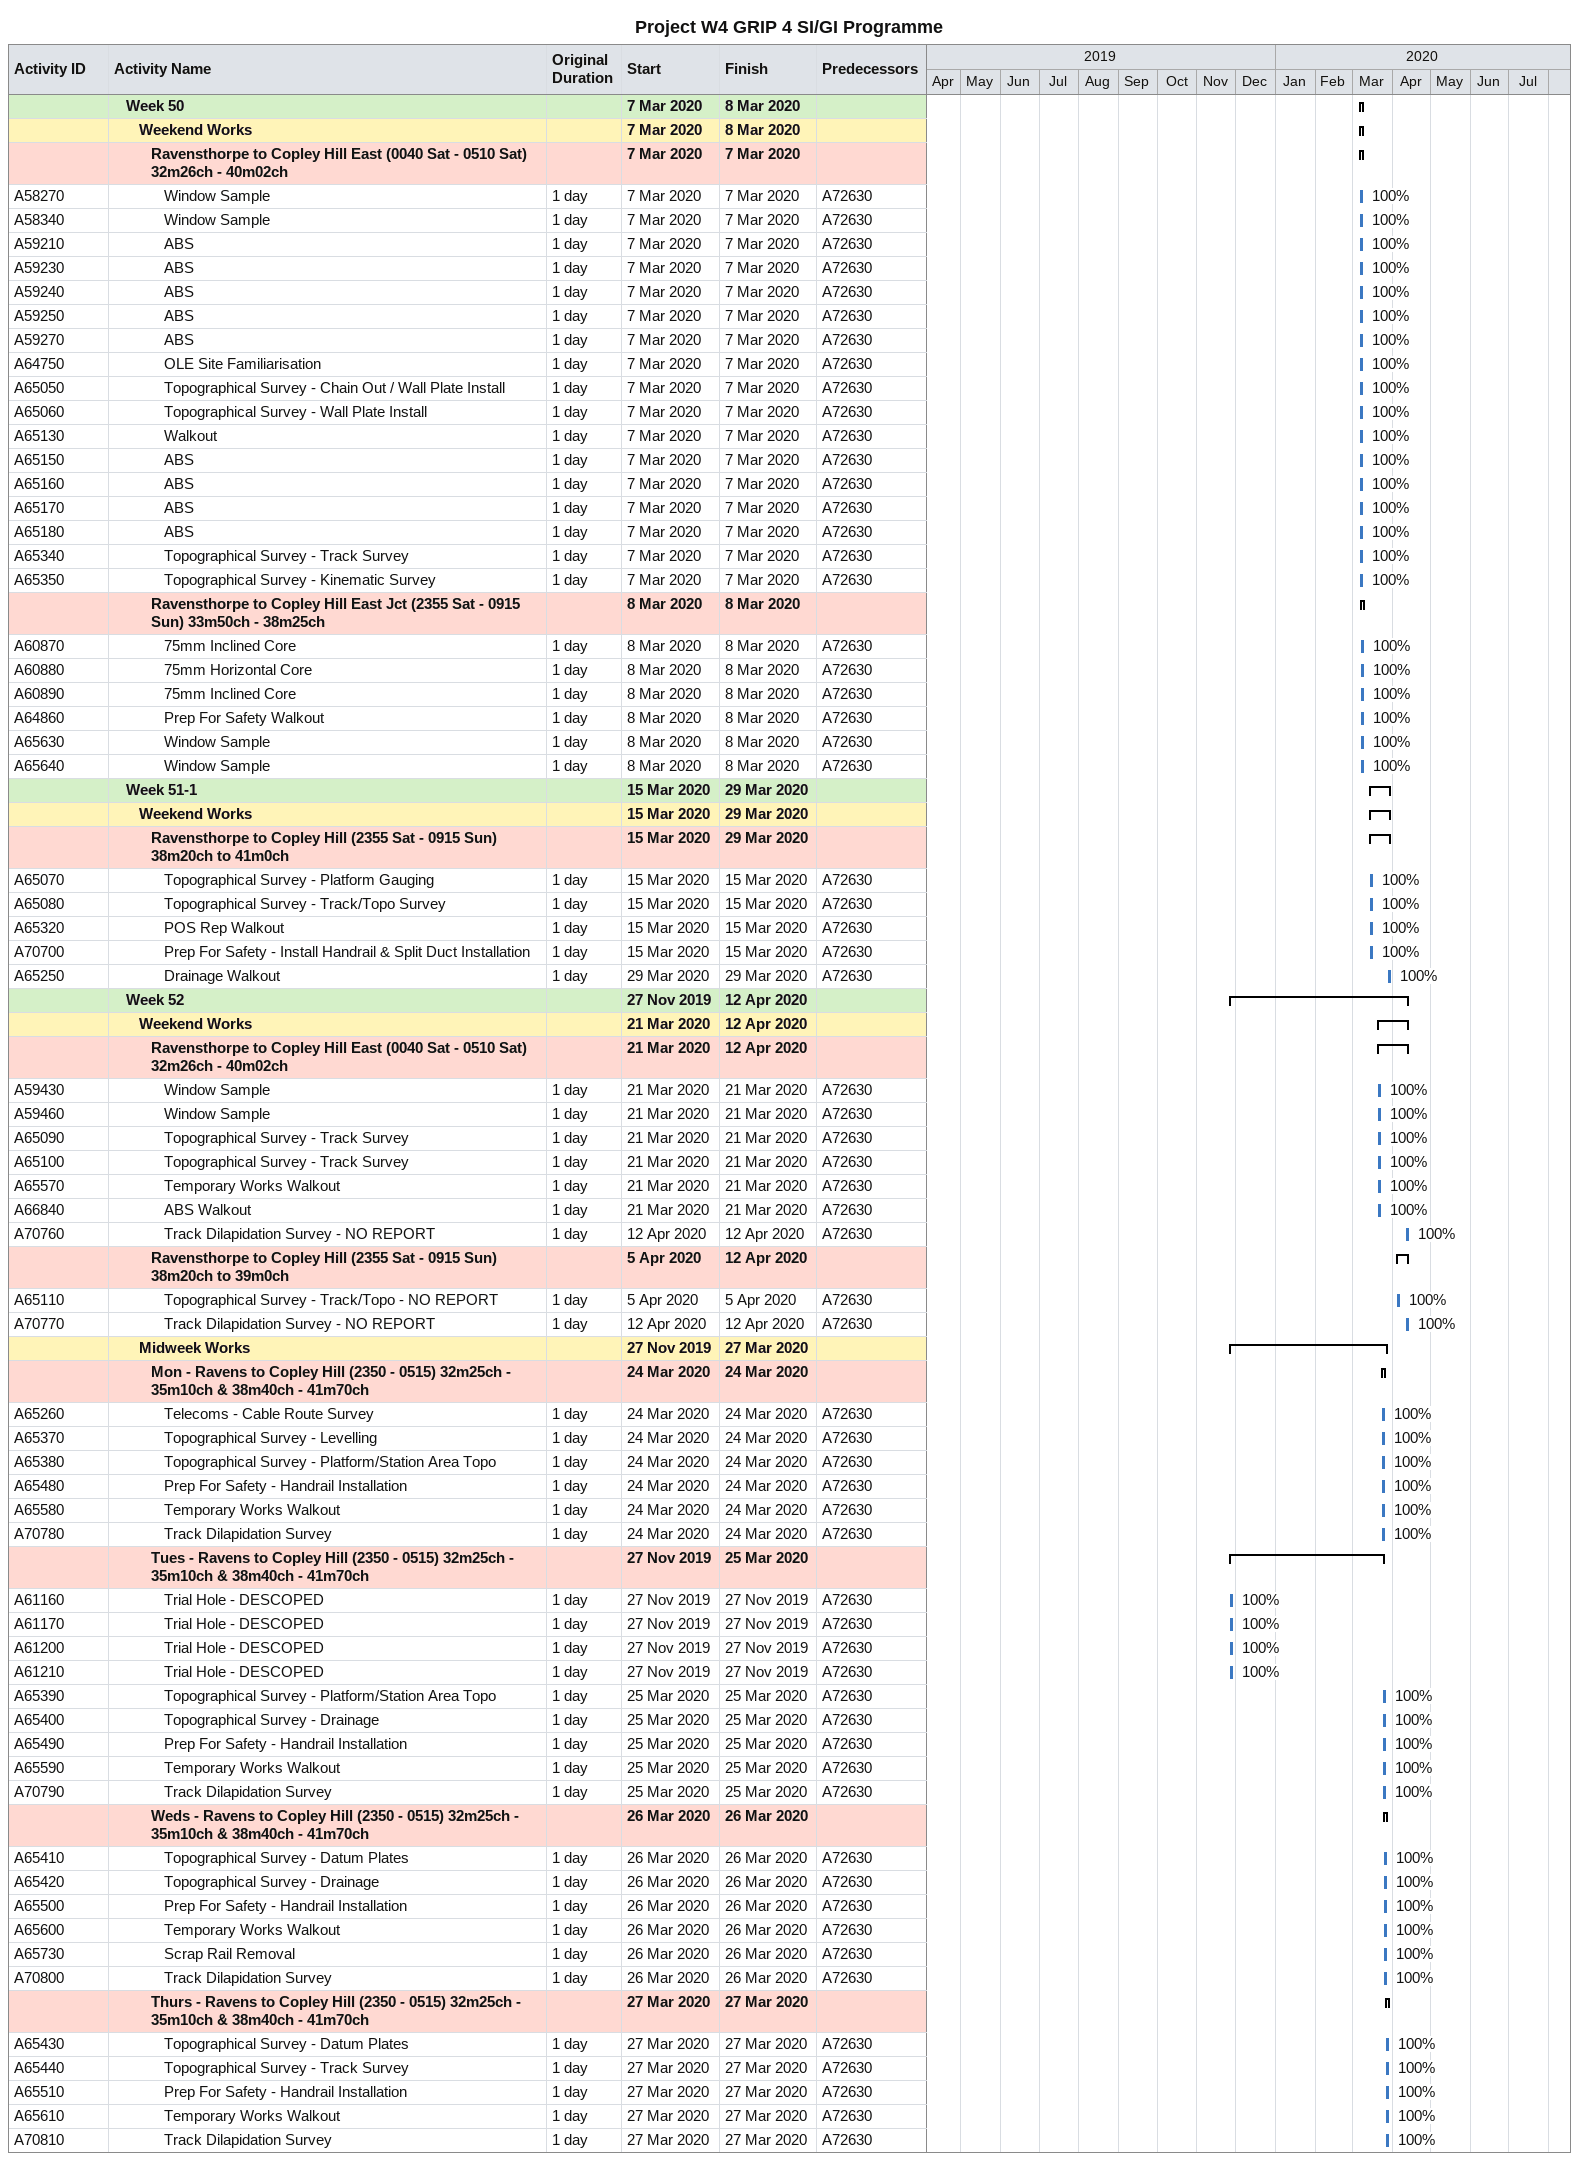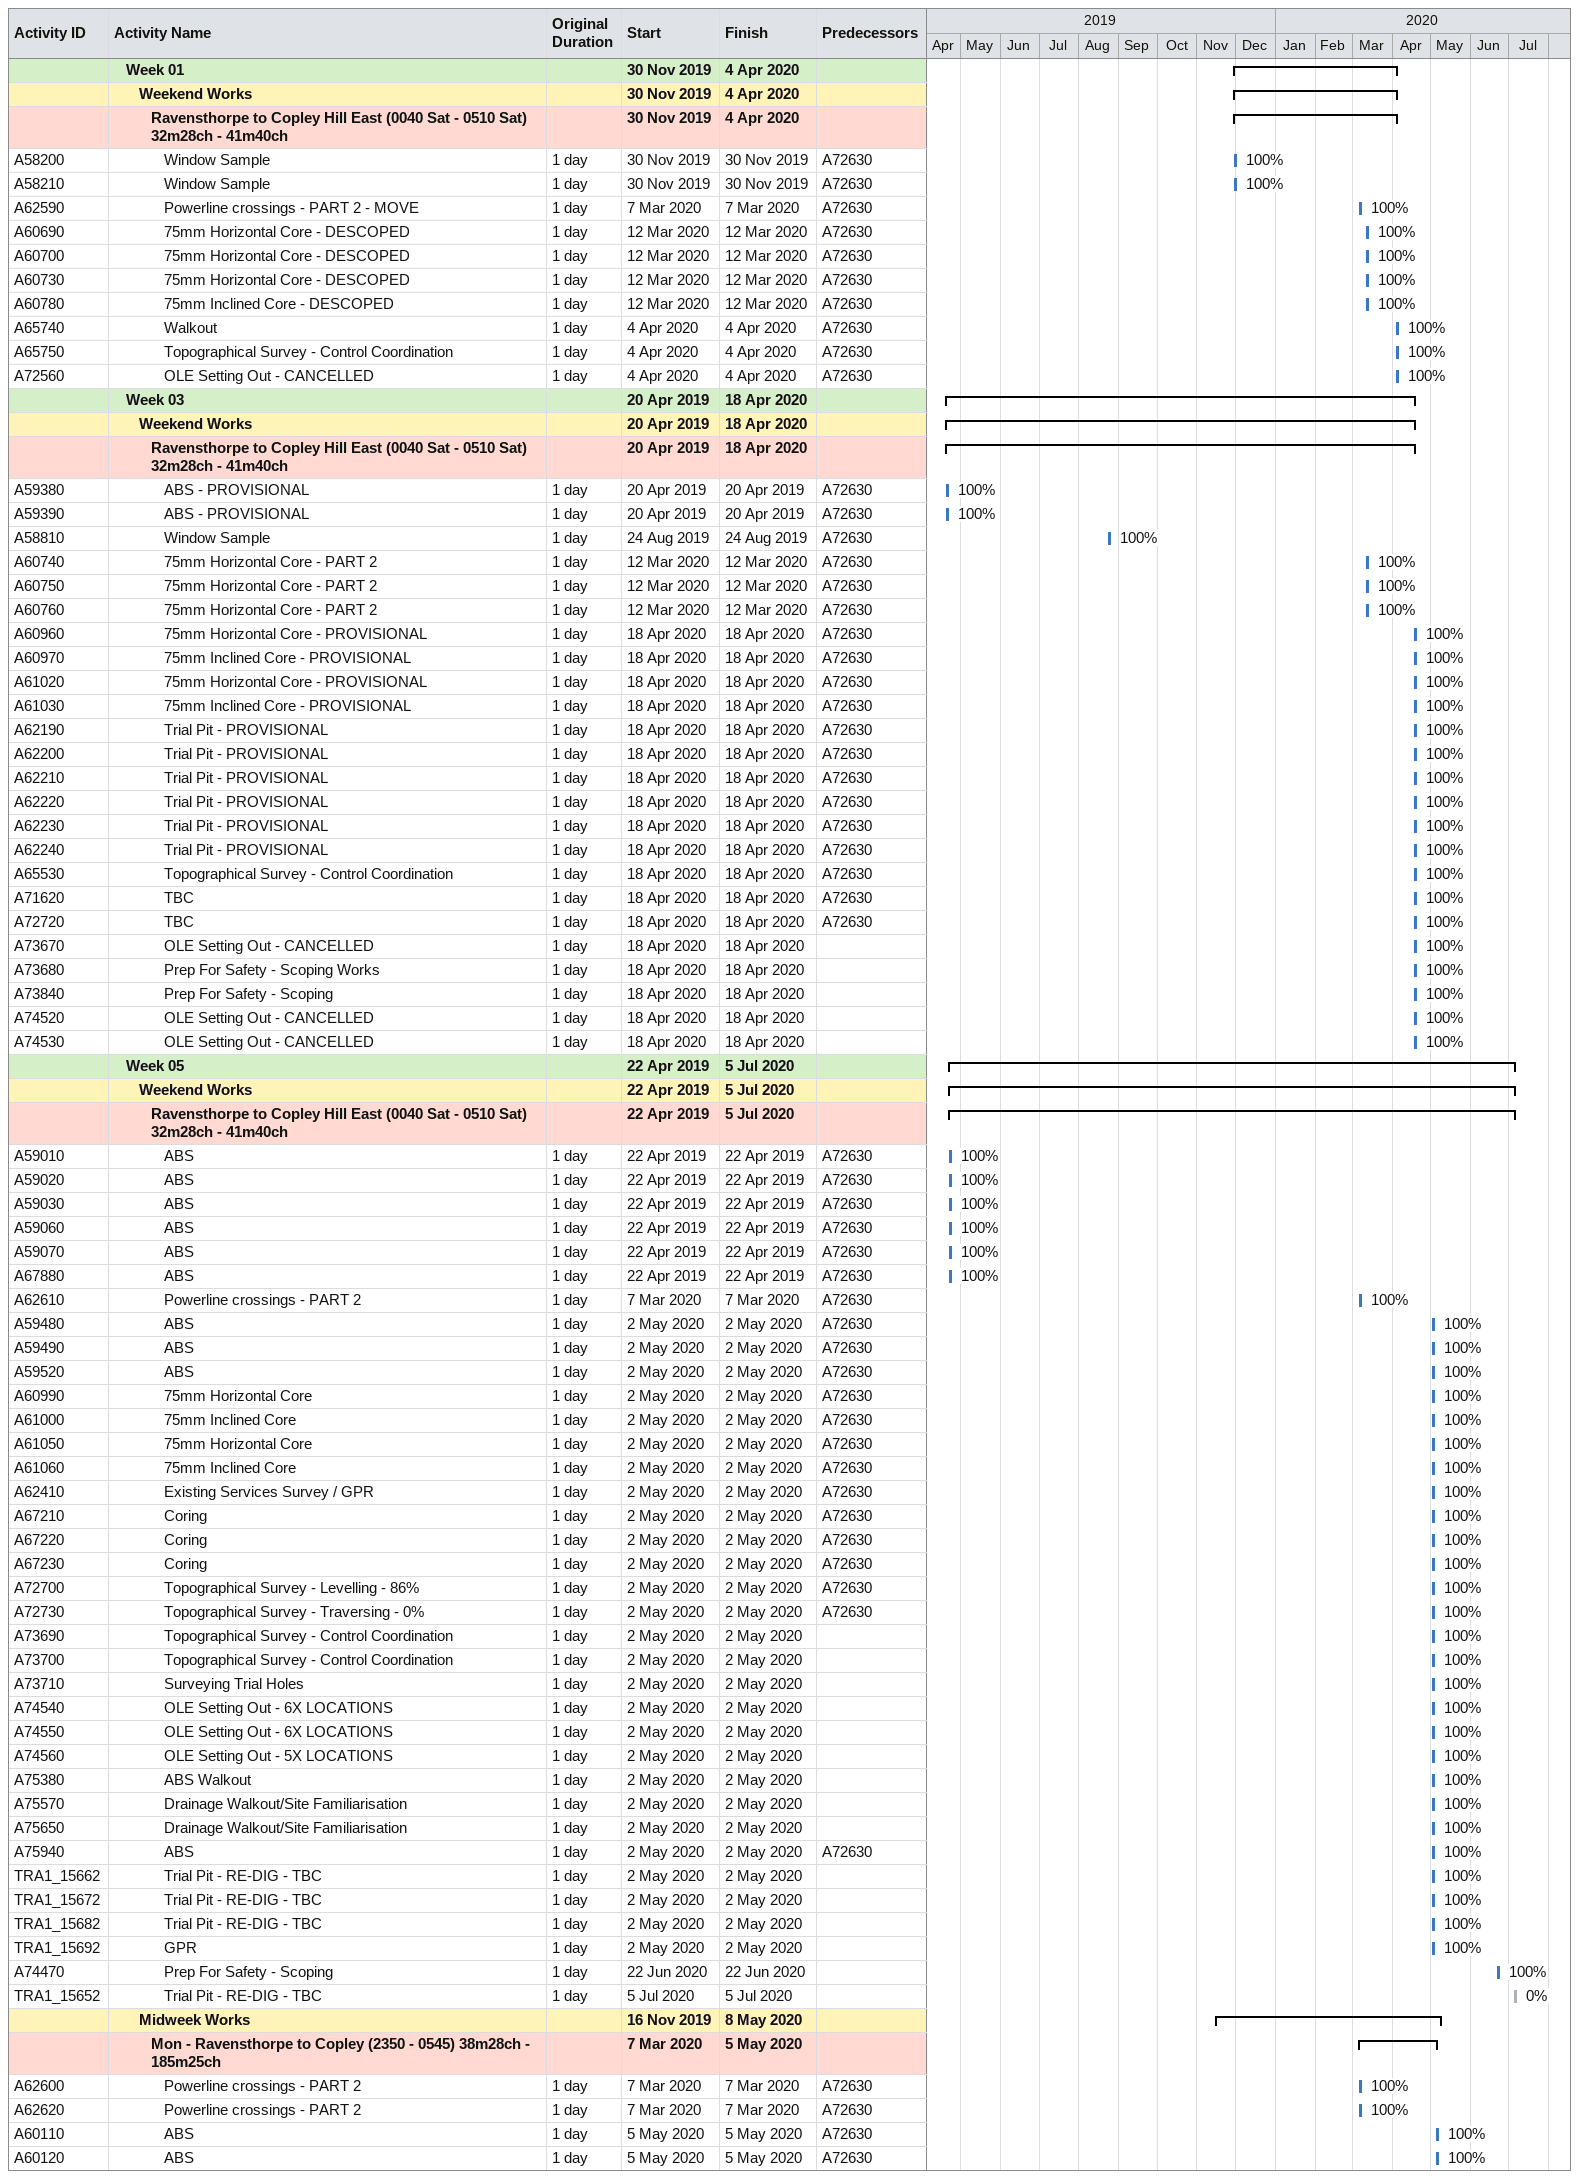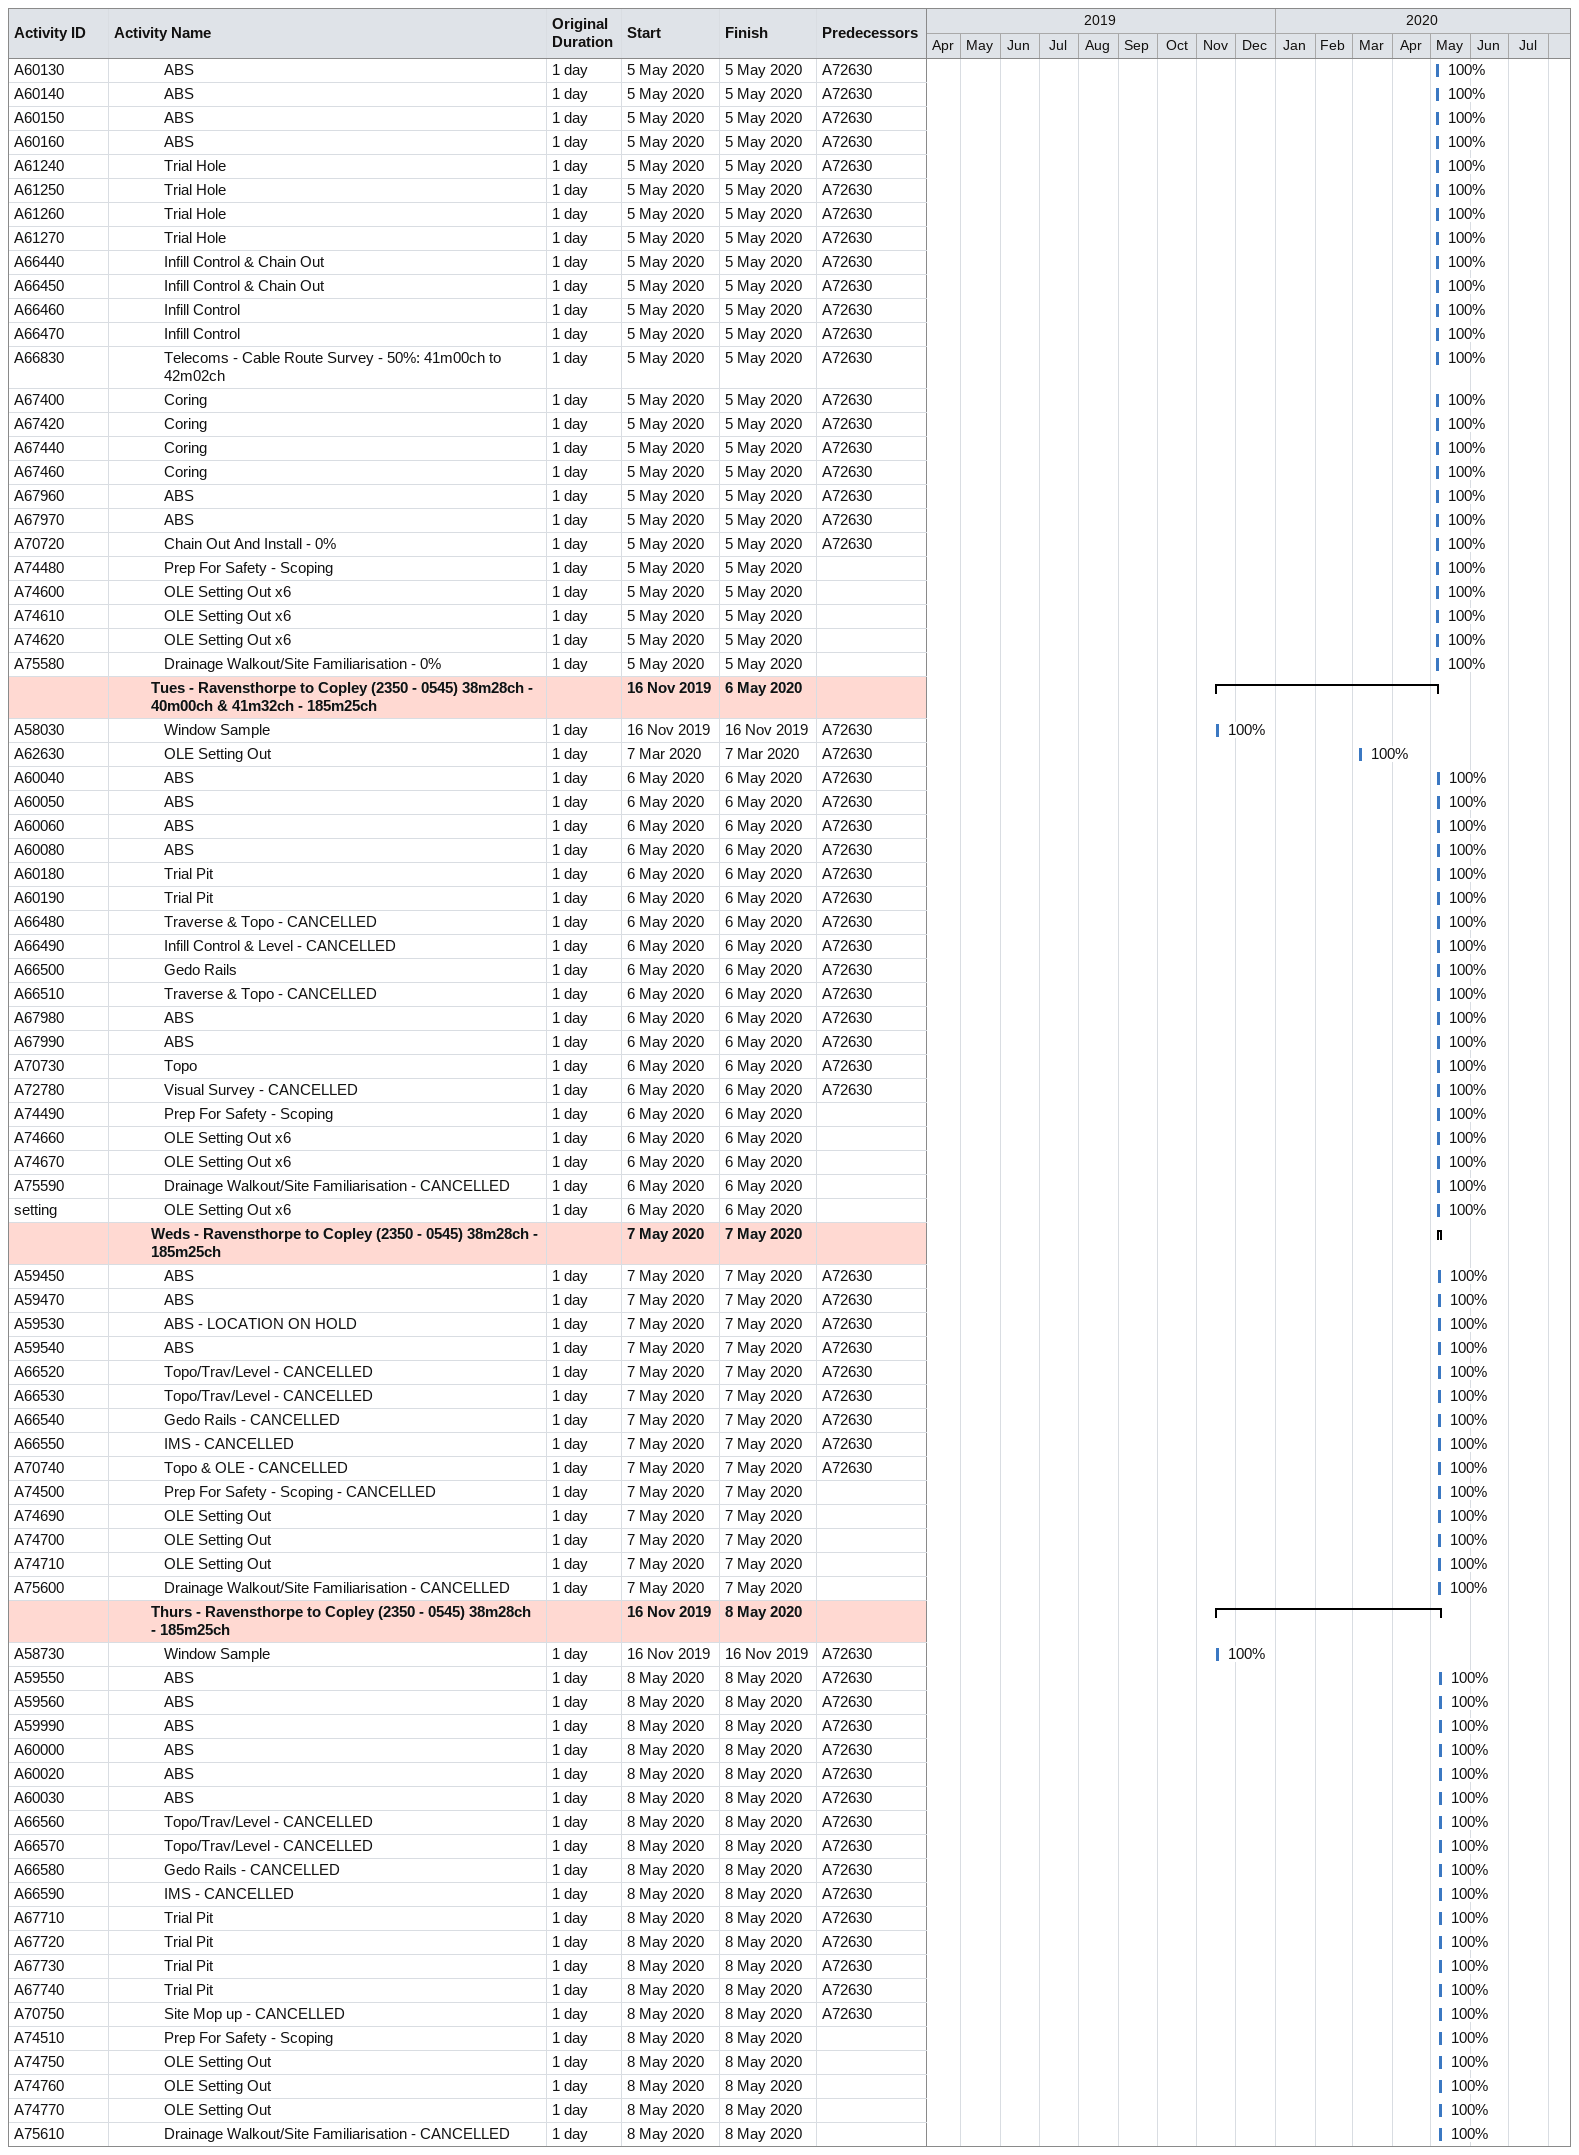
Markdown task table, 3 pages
Project W4 GRIP 4 SI/GI Programme

| ID | Level | Task | Original duration | Start | Finish | Predecessors | % complete |
|---|---|---|---|---|---|---|---|
|  | 2 | **Week 50** |  | 2020-03-07 | 2020-03-08 |  |  |
|  | 3 | **Weekend Works** |  | 2020-03-07 | 2020-03-08 |  |  |
|  | 4 | **Ravensthorpe to Copley Hill East (0040 Sat - 0510 Sat) 32m26ch - 40m02ch** |  | 2020-03-07 | 2020-03-07 |  |  |
| A58270 | 5 | Window Sample | 1d | 2020-03-07 | 2020-03-07 | A72630 | 100 |
| A58340 | 5 | Window Sample | 1d | 2020-03-07 | 2020-03-07 | A72630 | 100 |
| A59210 | 5 | ABS | 1d | 2020-03-07 | 2020-03-07 | A72630 | 100 |
| A59230 | 5 | ABS | 1d | 2020-03-07 | 2020-03-07 | A72630 | 100 |
| A59240 | 5 | ABS | 1d | 2020-03-07 | 2020-03-07 | A72630 | 100 |
| A59250 | 5 | ABS | 1d | 2020-03-07 | 2020-03-07 | A72630 | 100 |
| A59270 | 5 | ABS | 1d | 2020-03-07 | 2020-03-07 | A72630 | 100 |
| A64750 | 5 | OLE Site Familiarisation | 1d | 2020-03-07 | 2020-03-07 | A72630 | 100 |
| A65050 | 5 | Topographical Survey - Chain Out / Wall Plate Install | 1d | 2020-03-07 | 2020-03-07 | A72630 | 100 |
| A65060 | 5 | Topographical Survey - Wall Plate Install | 1d | 2020-03-07 | 2020-03-07 | A72630 | 100 |
| A65130 | 5 | Walkout | 1d | 2020-03-07 | 2020-03-07 | A72630 | 100 |
| A65150 | 5 | ABS | 1d | 2020-03-07 | 2020-03-07 | A72630 | 100 |
| A65160 | 5 | ABS | 1d | 2020-03-07 | 2020-03-07 | A72630 | 100 |
| A65170 | 5 | ABS | 1d | 2020-03-07 | 2020-03-07 | A72630 | 100 |
| A65180 | 5 | ABS | 1d | 2020-03-07 | 2020-03-07 | A72630 | 100 |
| A65340 | 5 | Topographical Survey - Track Survey | 1d | 2020-03-07 | 2020-03-07 | A72630 | 100 |
| A65350 | 5 | Topographical Survey - Kinematic Survey | 1d | 2020-03-07 | 2020-03-07 | A72630 | 100 |
|  | 4 | **Ravensthorpe to Copley Hill East Jct (2355 Sat - 0915 Sun) 33m50ch - 38m25ch** |  | 2020-03-08 | 2020-03-08 |  |  |
| A60870 | 5 | 75mm Inclined Core | 1d | 2020-03-08 | 2020-03-08 | A72630 | 100 |
| A60880 | 5 | 75mm Horizontal Core | 1d | 2020-03-08 | 2020-03-08 | A72630 | 100 |
| A60890 | 5 | 75mm Inclined Core | 1d | 2020-03-08 | 2020-03-08 | A72630 | 100 |
| A64860 | 5 | Prep For Safety Walkout | 1d | 2020-03-08 | 2020-03-08 | A72630 | 100 |
| A65630 | 5 | Window Sample | 1d | 2020-03-08 | 2020-03-08 | A72630 | 100 |
| A65640 | 5 | Window Sample | 1d | 2020-03-08 | 2020-03-08 | A72630 | 100 |
|  | 2 | **Week 51-1** |  | 2020-03-15 | 2020-03-29 |  |  |
|  | 3 | **Weekend Works** |  | 2020-03-15 | 2020-03-29 |  |  |
|  | 4 | **Ravensthorpe to Copley Hill (2355 Sat - 0915 Sun) 38m20ch to 41m0ch** |  | 2020-03-15 | 2020-03-29 |  |  |
| A65070 | 5 | Topographical Survey - Platform Gauging | 1d | 2020-03-15 | 2020-03-15 | A72630 | 100 |
| A65080 | 5 | Topographical Survey - Track/Topo Survey | 1d | 2020-03-15 | 2020-03-15 | A72630 | 100 |
| A65320 | 5 | POS Rep Walkout | 1d | 2020-03-15 | 2020-03-15 | A72630 | 100 |
| A70700 | 5 | Prep For Safety - Install Handrail & Split Duct Installation | 1d | 2020-03-15 | 2020-03-15 | A72630 | 100 |
| A65250 | 5 | Drainage Walkout | 1d | 2020-03-29 | 2020-03-29 | A72630 | 100 |
|  | 2 | **Week 52** |  | 2019-11-27 | 2020-04-12 |  |  |
|  | 3 | **Weekend Works** |  | 2020-03-21 | 2020-04-12 |  |  |
|  | 4 | **Ravensthorpe to Copley Hill East (0040 Sat - 0510 Sat) 32m26ch - 40m02ch** |  | 2020-03-21 | 2020-04-12 |  |  |
| A59430 | 5 | Window Sample | 1d | 2020-03-21 | 2020-03-21 | A72630 | 100 |
| A59460 | 5 | Window Sample | 1d | 2020-03-21 | 2020-03-21 | A72630 | 100 |
| A65090 | 5 | Topographical Survey - Track Survey | 1d | 2020-03-21 | 2020-03-21 | A72630 | 100 |
| A65100 | 5 | Topographical Survey - Track Survey | 1d | 2020-03-21 | 2020-03-21 | A72630 | 100 |
| A65570 | 5 | Temporary Works Walkout | 1d | 2020-03-21 | 2020-03-21 | A72630 | 100 |
| A66840 | 5 | ABS Walkout | 1d | 2020-03-21 | 2020-03-21 | A72630 | 100 |
| A70760 | 5 | Track Dilapidation Survey - NO REPORT | 1d | 2020-04-12 | 2020-04-12 | A72630 | 100 |
|  | 4 | **Ravensthorpe to Copley Hill (2355 Sat - 0915 Sun) 38m20ch to 39m0ch** |  | 2020-04-05 | 2020-04-12 |  |  |
| A65110 | 5 | Topographical Survey - Track/Topo - NO REPORT | 1d | 2020-04-05 | 2020-04-05 | A72630 | 100 |
| A70770 | 5 | Track Dilapidation Survey - NO REPORT | 1d | 2020-04-12 | 2020-04-12 | A72630 | 100 |
|  | 3 | **Midweek Works** |  | 2019-11-27 | 2020-03-27 |  |  |
|  | 4 | **Mon - Ravens to Copley Hill (2350 - 0515) 32m25ch - 35m10ch & 38m40ch - 41m70ch** |  | 2020-03-24 | 2020-03-24 |  |  |
| A65260 | 5 | Telecoms - Cable Route Survey | 1d | 2020-03-24 | 2020-03-24 | A72630 | 100 |
| A65370 | 5 | Topographical Survey - Levelling | 1d | 2020-03-24 | 2020-03-24 | A72630 | 100 |
| A65380 | 5 | Topographical Survey - Platform/Station Area Topo | 1d | 2020-03-24 | 2020-03-24 | A72630 | 100 |
| A65480 | 5 | Prep For Safety - Handrail Installation | 1d | 2020-03-24 | 2020-03-24 | A72630 | 100 |
| A65580 | 5 | Temporary Works Walkout | 1d | 2020-03-24 | 2020-03-24 | A72630 | 100 |
| A70780 | 5 | Track Dilapidation Survey | 1d | 2020-03-24 | 2020-03-24 | A72630 | 100 |
|  | 4 | **Tues - Ravens to Copley Hill (2350 - 0515) 32m25ch - 35m10ch & 38m40ch - 41m70ch** |  | 2019-11-27 | 2020-03-25 |  |  |
| A61160 | 5 | Trial Hole - DESCOPED | 1d | 2019-11-27 | 2019-11-27 | A72630 | 100 |
| A61170 | 5 | Trial Hole - DESCOPED | 1d | 2019-11-27 | 2019-11-27 | A72630 | 100 |
| A61200 | 5 | Trial Hole - DESCOPED | 1d | 2019-11-27 | 2019-11-27 | A72630 | 100 |
| A61210 | 5 | Trial Hole - DESCOPED | 1d | 2019-11-27 | 2019-11-27 | A72630 | 100 |
| A65390 | 5 | Topographical Survey - Platform/Station Area Topo | 1d | 2020-03-25 | 2020-03-25 | A72630 | 100 |
| A65400 | 5 | Topographical Survey - Drainage | 1d | 2020-03-25 | 2020-03-25 | A72630 | 100 |
| A65490 | 5 | Prep For Safety - Handrail Installation | 1d | 2020-03-25 | 2020-03-25 | A72630 | 100 |
| A65590 | 5 | Temporary Works Walkout | 1d | 2020-03-25 | 2020-03-25 | A72630 | 100 |
| A70790 | 5 | Track Dilapidation Survey | 1d | 2020-03-25 | 2020-03-25 | A72630 | 100 |
|  | 4 | **Weds - Ravens to Copley Hill (2350 - 0515) 32m25ch - 35m10ch & 38m40ch - 41m70ch** |  | 2020-03-26 | 2020-03-26 |  |  |
| A65410 | 5 | Topographical Survey - Datum Plates | 1d | 2020-03-26 | 2020-03-26 | A72630 | 100 |
| A65420 | 5 | Topographical Survey - Drainage | 1d | 2020-03-26 | 2020-03-26 | A72630 | 100 |
| A65500 | 5 | Prep For Safety - Handrail Installation | 1d | 2020-03-26 | 2020-03-26 | A72630 | 100 |
| A65600 | 5 | Temporary Works Walkout | 1d | 2020-03-26 | 2020-03-26 | A72630 | 100 |
| A65730 | 5 | Scrap Rail Removal | 1d | 2020-03-26 | 2020-03-26 | A72630 | 100 |
| A70800 | 5 | Track Dilapidation Survey | 1d | 2020-03-26 | 2020-03-26 | A72630 | 100 |
|  | 4 | **Thurs - Ravens to Copley Hill (2350 - 0515) 32m25ch - 35m10ch & 38m40ch - 41m70ch** |  | 2020-03-27 | 2020-03-27 |  |  |
| A65430 | 5 | Topographical Survey - Datum Plates | 1d | 2020-03-27 | 2020-03-27 | A72630 | 100 |
| A65440 | 5 | Topographical Survey - Track Survey | 1d | 2020-03-27 | 2020-03-27 | A72630 | 100 |
| A65510 | 5 | Prep For Safety - Handrail Installation | 1d | 2020-03-27 | 2020-03-27 | A72630 | 100 |
| A65610 | 5 | Temporary Works Walkout | 1d | 2020-03-27 | 2020-03-27 | A72630 | 100 |
| A70810 | 5 | Track Dilapidation Survey | 1d | 2020-03-27 | 2020-03-27 | A72630 | 100 |
|  | 2 | **Week 01** |  | 2019-11-30 | 2020-04-04 |  |  |
|  | 3 | **Weekend Works** |  | 2019-11-30 | 2020-04-04 |  |  |
|  | 4 | **Ravensthorpe to Copley Hill East (0040 Sat - 0510 Sat) 32m28ch - 41m40ch** |  | 2019-11-30 | 2020-04-04 |  |  |
| A58200 | 5 | Window Sample | 1d | 2019-11-30 | 2019-11-30 | A72630 | 100 |
| A58210 | 5 | Window Sample | 1d | 2019-11-30 | 2019-11-30 | A72630 | 100 |
| A62590 | 5 | Powerline crossings - PART 2 - MOVE | 1d | 2020-03-07 | 2020-03-07 | A72630 | 100 |
| A60690 | 5 | 75mm Horizontal Core - DESCOPED | 1d | 2020-03-12 | 2020-03-12 | A72630 | 100 |
| A60700 | 5 | 75mm Horizontal Core - DESCOPED | 1d | 2020-03-12 | 2020-03-12 | A72630 | 100 |
| A60730 | 5 | 75mm Horizontal Core - DESCOPED | 1d | 2020-03-12 | 2020-03-12 | A72630 | 100 |
| A60780 | 5 | 75mm Inclined Core - DESCOPED | 1d | 2020-03-12 | 2020-03-12 | A72630 | 100 |
| A65740 | 5 | Walkout | 1d | 2020-04-04 | 2020-04-04 | A72630 | 100 |
| A65750 | 5 | Topographical Survey - Control Coordination | 1d | 2020-04-04 | 2020-04-04 | A72630 | 100 |
| A72560 | 5 | OLE Setting Out - CANCELLED | 1d | 2020-04-04 | 2020-04-04 | A72630 | 100 |
|  | 2 | **Week 03** |  | 2019-04-20 | 2020-04-18 |  |  |
|  | 3 | **Weekend Works** |  | 2019-04-20 | 2020-04-18 |  |  |
|  | 4 | **Ravensthorpe to Copley Hill East (0040 Sat - 0510 Sat) 32m28ch - 41m40ch** |  | 2019-04-20 | 2020-04-18 |  |  |
| A59380 | 5 | ABS - PROVISIONAL | 1d | 2019-04-20 | 2019-04-20 | A72630 | 100 |
| A59390 | 5 | ABS - PROVISIONAL | 1d | 2019-04-20 | 2019-04-20 | A72630 | 100 |
| A58810 | 5 | Window Sample | 1d | 2019-08-24 | 2019-08-24 | A72630 | 100 |
| A60740 | 5 | 75mm Horizontal Core - PART 2 | 1d | 2020-03-12 | 2020-03-12 | A72630 | 100 |
| A60750 | 5 | 75mm Horizontal Core - PART 2 | 1d | 2020-03-12 | 2020-03-12 | A72630 | 100 |
| A60760 | 5 | 75mm Horizontal Core - PART 2 | 1d | 2020-03-12 | 2020-03-12 | A72630 | 100 |
| A60960 | 5 | 75mm Horizontal Core - PROVISIONAL | 1d | 2020-04-18 | 2020-04-18 | A72630 | 100 |
| A60970 | 5 | 75mm Inclined Core - PROVISIONAL | 1d | 2020-04-18 | 2020-04-18 | A72630 | 100 |
| A61020 | 5 | 75mm Horizontal Core - PROVISIONAL | 1d | 2020-04-18 | 2020-04-18 | A72630 | 100 |
| A61030 | 5 | 75mm Inclined Core - PROVISIONAL | 1d | 2020-04-18 | 2020-04-18 | A72630 | 100 |
| A62190 | 5 | Trial Pit - PROVISIONAL | 1d | 2020-04-18 | 2020-04-18 | A72630 | 100 |
| A62200 | 5 | Trial Pit - PROVISIONAL | 1d | 2020-04-18 | 2020-04-18 | A72630 | 100 |
| A62210 | 5 | Trial Pit - PROVISIONAL | 1d | 2020-04-18 | 2020-04-18 | A72630 | 100 |
| A62220 | 5 | Trial Pit - PROVISIONAL | 1d | 2020-04-18 | 2020-04-18 | A72630 | 100 |
| A62230 | 5 | Trial Pit - PROVISIONAL | 1d | 2020-04-18 | 2020-04-18 | A72630 | 100 |
| A62240 | 5 | Trial Pit - PROVISIONAL | 1d | 2020-04-18 | 2020-04-18 | A72630 | 100 |
| A65530 | 5 | Topographical Survey - Control Coordination | 1d | 2020-04-18 | 2020-04-18 | A72630 | 100 |
| A71620 | 5 | TBC | 1d | 2020-04-18 | 2020-04-18 | A72630 | 100 |
| A72720 | 5 | TBC | 1d | 2020-04-18 | 2020-04-18 | A72630 | 100 |
| A73670 | 5 | OLE Setting Out - CANCELLED | 1d | 2020-04-18 | 2020-04-18 |  | 100 |
| A73680 | 5 | Prep For Safety - Scoping Works | 1d | 2020-04-18 | 2020-04-18 |  | 100 |
| A73840 | 5 | Prep For Safety - Scoping | 1d | 2020-04-18 | 2020-04-18 |  | 100 |
| A74520 | 5 | OLE Setting Out - CANCELLED | 1d | 2020-04-18 | 2020-04-18 |  | 100 |
| A74530 | 5 | OLE Setting Out - CANCELLED | 1d | 2020-04-18 | 2020-04-18 |  | 100 |
|  | 2 | **Week 05** |  | 2019-04-22 | 2020-07-05 |  |  |
|  | 3 | **Weekend Works** |  | 2019-04-22 | 2020-07-05 |  |  |
|  | 4 | **Ravensthorpe to Copley Hill East (0040 Sat - 0510 Sat) 32m28ch - 41m40ch** |  | 2019-04-22 | 2020-07-05 |  |  |
| A59010 | 5 | ABS | 1d | 2019-04-22 | 2019-04-22 | A72630 | 100 |
| A59020 | 5 | ABS | 1d | 2019-04-22 | 2019-04-22 | A72630 | 100 |
| A59030 | 5 | ABS | 1d | 2019-04-22 | 2019-04-22 | A72630 | 100 |
| A59060 | 5 | ABS | 1d | 2019-04-22 | 2019-04-22 | A72630 | 100 |
| A59070 | 5 | ABS | 1d | 2019-04-22 | 2019-04-22 | A72630 | 100 |
| A67880 | 5 | ABS | 1d | 2019-04-22 | 2019-04-22 | A72630 | 100 |
| A62610 | 5 | Powerline crossings - PART 2 | 1d | 2020-03-07 | 2020-03-07 | A72630 | 100 |
| A59480 | 5 | ABS | 1d | 2020-05-02 | 2020-05-02 | A72630 | 100 |
| A59490 | 5 | ABS | 1d | 2020-05-02 | 2020-05-02 | A72630 | 100 |
| A59520 | 5 | ABS | 1d | 2020-05-02 | 2020-05-02 | A72630 | 100 |
| A60990 | 5 | 75mm Horizontal Core | 1d | 2020-05-02 | 2020-05-02 | A72630 | 100 |
| A61000 | 5 | 75mm Inclined Core | 1d | 2020-05-02 | 2020-05-02 | A72630 | 100 |
| A61050 | 5 | 75mm Horizontal Core | 1d | 2020-05-02 | 2020-05-02 | A72630 | 100 |
| A61060 | 5 | 75mm Inclined Core | 1d | 2020-05-02 | 2020-05-02 | A72630 | 100 |
| A62410 | 5 | Existing Services Survey / GPR | 1d | 2020-05-02 | 2020-05-02 | A72630 | 100 |
| A67210 | 5 | Coring | 1d | 2020-05-02 | 2020-05-02 | A72630 | 100 |
| A67220 | 5 | Coring | 1d | 2020-05-02 | 2020-05-02 | A72630 | 100 |
| A67230 | 5 | Coring | 1d | 2020-05-02 | 2020-05-02 | A72630 | 100 |
| A72700 | 5 | Topographical Survey - Levelling - 86% | 1d | 2020-05-02 | 2020-05-02 | A72630 | 100 |
| A72730 | 5 | Topographical Survey - Traversing - 0% | 1d | 2020-05-02 | 2020-05-02 | A72630 | 100 |
| A73690 | 5 | Topographical Survey - Control Coordination | 1d | 2020-05-02 | 2020-05-02 |  | 100 |
| A73700 | 5 | Topographical Survey - Control Coordination | 1d | 2020-05-02 | 2020-05-02 |  | 100 |
| A73710 | 5 | Surveying Trial Holes | 1d | 2020-05-02 | 2020-05-02 |  | 100 |
| A74540 | 5 | OLE Setting Out - 6X LOCATIONS | 1d | 2020-05-02 | 2020-05-02 |  | 100 |
| A74550 | 5 | OLE Setting Out - 6X LOCATIONS | 1d | 2020-05-02 | 2020-05-02 |  | 100 |
| A74560 | 5 | OLE Setting Out - 5X LOCATIONS | 1d | 2020-05-02 | 2020-05-02 |  | 100 |
| A75380 | 5 | ABS Walkout | 1d | 2020-05-02 | 2020-05-02 |  | 100 |
| A75570 | 5 | Drainage Walkout/Site Familiarisation | 1d | 2020-05-02 | 2020-05-02 |  | 100 |
| A75650 | 5 | Drainage Walkout/Site Familiarisation | 1d | 2020-05-02 | 2020-05-02 |  | 100 |
| A75940 | 5 | ABS | 1d | 2020-05-02 | 2020-05-02 | A72630 | 100 |
| TRA1_15662 | 5 | Trial Pit - RE-DIG - TBC | 1d | 2020-05-02 | 2020-05-02 |  | 100 |
| TRA1_15672 | 5 | Trial Pit - RE-DIG - TBC | 1d | 2020-05-02 | 2020-05-02 |  | 100 |
| TRA1_15682 | 5 | Trial Pit - RE-DIG - TBC | 1d | 2020-05-02 | 2020-05-02 |  | 100 |
| TRA1_15692 | 5 | GPR | 1d | 2020-05-02 | 2020-05-02 |  | 100 |
| A74470 | 5 | Prep For Safety - Scoping | 1d | 2020-06-22 | 2020-06-22 |  | 100 |
| TRA1_15652 | 5 | Trial Pit - RE-DIG - TBC | 1d | 2020-07-05 | 2020-07-05 |  | 0 |
|  | 3 | **Midweek Works** |  | 2019-11-16 | 2020-05-08 |  |  |
|  | 4 | **Mon - Ravensthorpe to Copley (2350 - 0545) 38m28ch - 185m25ch** |  | 2020-03-07 | 2020-05-05 |  |  |
| A62600 | 5 | Powerline crossings - PART 2 | 1d | 2020-03-07 | 2020-03-07 | A72630 | 100 |
| A62620 | 5 | Powerline crossings - PART 2 | 1d | 2020-03-07 | 2020-03-07 | A72630 | 100 |
| A60110 | 5 | ABS | 1d | 2020-05-05 | 2020-05-05 | A72630 | 100 |
| A60120 | 5 | ABS | 1d | 2020-05-05 | 2020-05-05 | A72630 | 100 |
| A60130 | 5 | ABS | 1d | 2020-05-05 | 2020-05-05 | A72630 | 100 |
| A60140 | 5 | ABS | 1d | 2020-05-05 | 2020-05-05 | A72630 | 100 |
| A60150 | 5 | ABS | 1d | 2020-05-05 | 2020-05-05 | A72630 | 100 |
| A60160 | 5 | ABS | 1d | 2020-05-05 | 2020-05-05 | A72630 | 100 |
| A61240 | 5 | Trial Hole | 1d | 2020-05-05 | 2020-05-05 | A72630 | 100 |
| A61250 | 5 | Trial Hole | 1d | 2020-05-05 | 2020-05-05 | A72630 | 100 |
| A61260 | 5 | Trial Hole | 1d | 2020-05-05 | 2020-05-05 | A72630 | 100 |
| A61270 | 5 | Trial Hole | 1d | 2020-05-05 | 2020-05-05 | A72630 | 100 |
| A66440 | 5 | Infill Control & Chain Out | 1d | 2020-05-05 | 2020-05-05 | A72630 | 100 |
| A66450 | 5 | Infill Control & Chain Out | 1d | 2020-05-05 | 2020-05-05 | A72630 | 100 |
| A66460 | 5 | Infill Control | 1d | 2020-05-05 | 2020-05-05 | A72630 | 100 |
| A66470 | 5 | Infill Control | 1d | 2020-05-05 | 2020-05-05 | A72630 | 100 |
| A66830 | 5 | Telecoms - Cable Route Survey - 50%: 41m00ch to 42m02ch | 1d | 2020-05-05 | 2020-05-05 | A72630 | 100 |
| A67400 | 5 | Coring | 1d | 2020-05-05 | 2020-05-05 | A72630 | 100 |
| A67420 | 5 | Coring | 1d | 2020-05-05 | 2020-05-05 | A72630 | 100 |
| A67440 | 5 | Coring | 1d | 2020-05-05 | 2020-05-05 | A72630 | 100 |
| A67460 | 5 | Coring | 1d | 2020-05-05 | 2020-05-05 | A72630 | 100 |
| A67960 | 5 | ABS | 1d | 2020-05-05 | 2020-05-05 | A72630 | 100 |
| A67970 | 5 | ABS | 1d | 2020-05-05 | 2020-05-05 | A72630 | 100 |
| A70720 | 5 | Chain Out And Install - 0% | 1d | 2020-05-05 | 2020-05-05 | A72630 | 100 |
| A74480 | 5 | Prep For Safety - Scoping | 1d | 2020-05-05 | 2020-05-05 |  | 100 |
| A74600 | 5 | OLE Setting Out x6 | 1d | 2020-05-05 | 2020-05-05 |  | 100 |
| A74610 | 5 | OLE Setting Out x6 | 1d | 2020-05-05 | 2020-05-05 |  | 100 |
| A74620 | 5 | OLE Setting Out x6 | 1d | 2020-05-05 | 2020-05-05 |  | 100 |
| A75580 | 5 | Drainage Walkout/Site Familiarisation - 0% | 1d | 2020-05-05 | 2020-05-05 |  | 100 |
|  | 4 | **Tues - Ravensthorpe to Copley (2350 - 0545) 38m28ch - 40m00ch & 41m32ch - 185m25ch** |  | 2019-11-16 | 2020-05-06 |  |  |
| A58030 | 5 | Window Sample | 1d | 2019-11-16 | 2019-11-16 | A72630 | 100 |
| A62630 | 5 | OLE Setting Out | 1d | 2020-03-07 | 2020-03-07 | A72630 | 100 |
| A60040 | 5 | ABS | 1d | 2020-05-06 | 2020-05-06 | A72630 | 100 |
| A60050 | 5 | ABS | 1d | 2020-05-06 | 2020-05-06 | A72630 | 100 |
| A60060 | 5 | ABS | 1d | 2020-05-06 | 2020-05-06 | A72630 | 100 |
| A60080 | 5 | ABS | 1d | 2020-05-06 | 2020-05-06 | A72630 | 100 |
| A60180 | 5 | Trial Pit | 1d | 2020-05-06 | 2020-05-06 | A72630 | 100 |
| A60190 | 5 | Trial Pit | 1d | 2020-05-06 | 2020-05-06 | A72630 | 100 |
| A66480 | 5 | Traverse & Topo - CANCELLED | 1d | 2020-05-06 | 2020-05-06 | A72630 | 100 |
| A66490 | 5 | Infill Control & Level - CANCELLED | 1d | 2020-05-06 | 2020-05-06 | A72630 | 100 |
| A66500 | 5 | Gedo Rails | 1d | 2020-05-06 | 2020-05-06 | A72630 | 100 |
| A66510 | 5 | Traverse & Topo - CANCELLED | 1d | 2020-05-06 | 2020-05-06 | A72630 | 100 |
| A67980 | 5 | ABS | 1d | 2020-05-06 | 2020-05-06 | A72630 | 100 |
| A67990 | 5 | ABS | 1d | 2020-05-06 | 2020-05-06 | A72630 | 100 |
| A70730 | 5 | Topo | 1d | 2020-05-06 | 2020-05-06 | A72630 | 100 |
| A72780 | 5 | Visual Survey - CANCELLED | 1d | 2020-05-06 | 2020-05-06 | A72630 | 100 |
| A74490 | 5 | Prep For Safety - Scoping | 1d | 2020-05-06 | 2020-05-06 |  | 100 |
| A74660 | 5 | OLE Setting Out x6 | 1d | 2020-05-06 | 2020-05-06 |  | 100 |
| A74670 | 5 | OLE Setting Out x6 | 1d | 2020-05-06 | 2020-05-06 |  | 100 |
| A75590 | 5 | Drainage Walkout/Site Familiarisation - CANCELLED | 1d | 2020-05-06 | 2020-05-06 |  | 100 |
| setting | 5 | OLE Setting Out x6 | 1d | 2020-05-06 | 2020-05-06 |  | 100 |
|  | 4 | **Weds - Ravensthorpe to Copley (2350 - 0545) 38m28ch - 185m25ch** |  | 2020-05-07 | 2020-05-07 |  |  |
| A59450 | 5 | ABS | 1d | 2020-05-07 | 2020-05-07 | A72630 | 100 |
| A59470 | 5 | ABS | 1d | 2020-05-07 | 2020-05-07 | A72630 | 100 |
| A59530 | 5 | ABS - LOCATION ON HOLD | 1d | 2020-05-07 | 2020-05-07 | A72630 | 100 |
| A59540 | 5 | ABS | 1d | 2020-05-07 | 2020-05-07 | A72630 | 100 |
| A66520 | 5 | Topo/Trav/Level - CANCELLED | 1d | 2020-05-07 | 2020-05-07 | A72630 | 100 |
| A66530 | 5 | Topo/Trav/Level - CANCELLED | 1d | 2020-05-07 | 2020-05-07 | A72630 | 100 |
| A66540 | 5 | Gedo Rails - CANCELLED | 1d | 2020-05-07 | 2020-05-07 | A72630 | 100 |
| A66550 | 5 | IMS - CANCELLED | 1d | 2020-05-07 | 2020-05-07 | A72630 | 100 |
| A70740 | 5 | Topo & OLE - CANCELLED | 1d | 2020-05-07 | 2020-05-07 | A72630 | 100 |
| A74500 | 5 | Prep For Safety - Scoping - CANCELLED | 1d | 2020-05-07 | 2020-05-07 |  | 100 |
| A74690 | 5 | OLE Setting Out | 1d | 2020-05-07 | 2020-05-07 |  | 100 |
| A74700 | 5 | OLE Setting Out | 1d | 2020-05-07 | 2020-05-07 |  | 100 |
| A74710 | 5 | OLE Setting Out | 1d | 2020-05-07 | 2020-05-07 |  | 100 |
| A75600 | 5 | Drainage Walkout/Site Familiarisation - CANCELLED | 1d | 2020-05-07 | 2020-05-07 |  | 100 |
|  | 4 | **Thurs - Ravensthorpe to Copley (2350 - 0545) 38m28ch - 185m25ch** |  | 2019-11-16 | 2020-05-08 |  |  |
| A58730 | 5 | Window Sample | 1d | 2019-11-16 | 2019-11-16 | A72630 | 100 |
| A59550 | 5 | ABS | 1d | 2020-05-08 | 2020-05-08 | A72630 | 100 |
| A59560 | 5 | ABS | 1d | 2020-05-08 | 2020-05-08 | A72630 | 100 |
| A59990 | 5 | ABS | 1d | 2020-05-08 | 2020-05-08 | A72630 | 100 |
| A60000 | 5 | ABS | 1d | 2020-05-08 | 2020-05-08 | A72630 | 100 |
| A60020 | 5 | ABS | 1d | 2020-05-08 | 2020-05-08 | A72630 | 100 |
| A60030 | 5 | ABS | 1d | 2020-05-08 | 2020-05-08 | A72630 | 100 |
| A66560 | 5 | Topo/Trav/Level - CANCELLED | 1d | 2020-05-08 | 2020-05-08 | A72630 | 100 |
| A66570 | 5 | Topo/Trav/Level - CANCELLED | 1d | 2020-05-08 | 2020-05-08 | A72630 | 100 |
| A66580 | 5 | Gedo Rails - CANCELLED | 1d | 2020-05-08 | 2020-05-08 | A72630 | 100 |
| A66590 | 5 | IMS - CANCELLED | 1d | 2020-05-08 | 2020-05-08 | A72630 | 100 |
| A67710 | 5 | Trial Pit | 1d | 2020-05-08 | 2020-05-08 | A72630 | 100 |
| A67720 | 5 | Trial Pit | 1d | 2020-05-08 | 2020-05-08 | A72630 | 100 |
| A67730 | 5 | Trial Pit | 1d | 2020-05-08 | 2020-05-08 | A72630 | 100 |
| A67740 | 5 | Trial Pit | 1d | 2020-05-08 | 2020-05-08 | A72630 | 100 |
| A70750 | 5 | Site Mop up - CANCELLED | 1d | 2020-05-08 | 2020-05-08 | A72630 | 100 |
| A74510 | 5 | Prep For Safety - Scoping | 1d | 2020-05-08 | 2020-05-08 |  | 100 |
| A74750 | 5 | OLE Setting Out | 1d | 2020-05-08 | 2020-05-08 |  | 100 |
| A74760 | 5 | OLE Setting Out | 1d | 2020-05-08 | 2020-05-08 |  | 100 |
| A74770 | 5 | OLE Setting Out | 1d | 2020-05-08 | 2020-05-08 |  | 100 |
| A75610 | 5 | Drainage Walkout/Site Familiarisation - CANCELLED | 1d | 2020-05-08 | 2020-05-08 |  | 100 |
